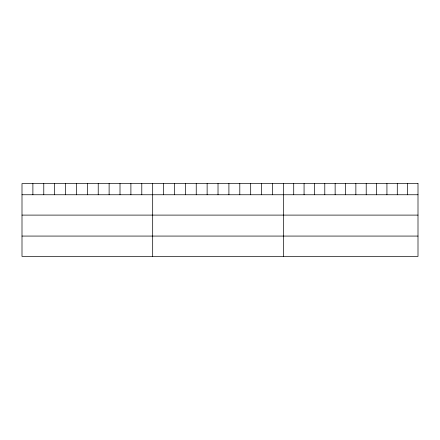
<?xml version="1.0" encoding="UTF-8"?>
<svg xmlns="http://www.w3.org/2000/svg" width="440" height="440" viewBox="0 0 440 440"><rect width="100%" height="100%" fill="white"/><g stroke="black" fill="none" stroke-linecap="round" stroke-linejoin="round"><path stroke-width="0.66" d="M22 194.75L418 194.75M22 215.105L418 215.105M22 236.071L418 236.071M407.644 183.573L407.644 194.75M397.287 183.573L397.287 194.75M386.931 183.573L386.931 194.75M376.574 183.573L376.574 194.75M366.218 183.573L366.218 194.75M355.861 183.573L355.861 194.75M345.499 183.573L345.499 194.75M335.143 183.573L335.143 194.75M324.786 183.573L324.786 194.75M314.43 183.573L314.43 194.75M304.073 183.573L304.073 194.75M293.716 183.573L293.716 194.75M283.36 183.573L283.36 256.427M272.47 183.573L272.47 194.75M261.58 183.573L261.58 194.75M250.69 183.573L250.69 194.75M239.8 183.573L239.8 194.75M228.91 183.573L228.91 194.75M218.02 183.573L218.02 194.75M207.13 183.573L207.13 194.75M196.24 183.573L196.24 194.75M185.35 183.573L185.35 194.75M174.46 183.573L174.46 194.75M163.57 183.573L163.57 194.75M152.68 183.573L152.68 256.427M141.79 183.573L141.79 194.75M130.9 183.573L130.9 194.75M120.01 183.573L120.01 194.75M109.12 183.573L109.12 194.75M98.23 183.573L98.23 194.75M87.34 183.573L87.34 194.75M76.45 183.573L76.45 194.75M65.56 183.573L65.56 194.75M54.67 183.573L54.67 194.75M43.78 183.573L43.78 194.75M32.89 183.573L32.89 194.75M418 183.573L22 183.573L22 256.427L418 256.427L418 183.573"/></g></svg>
